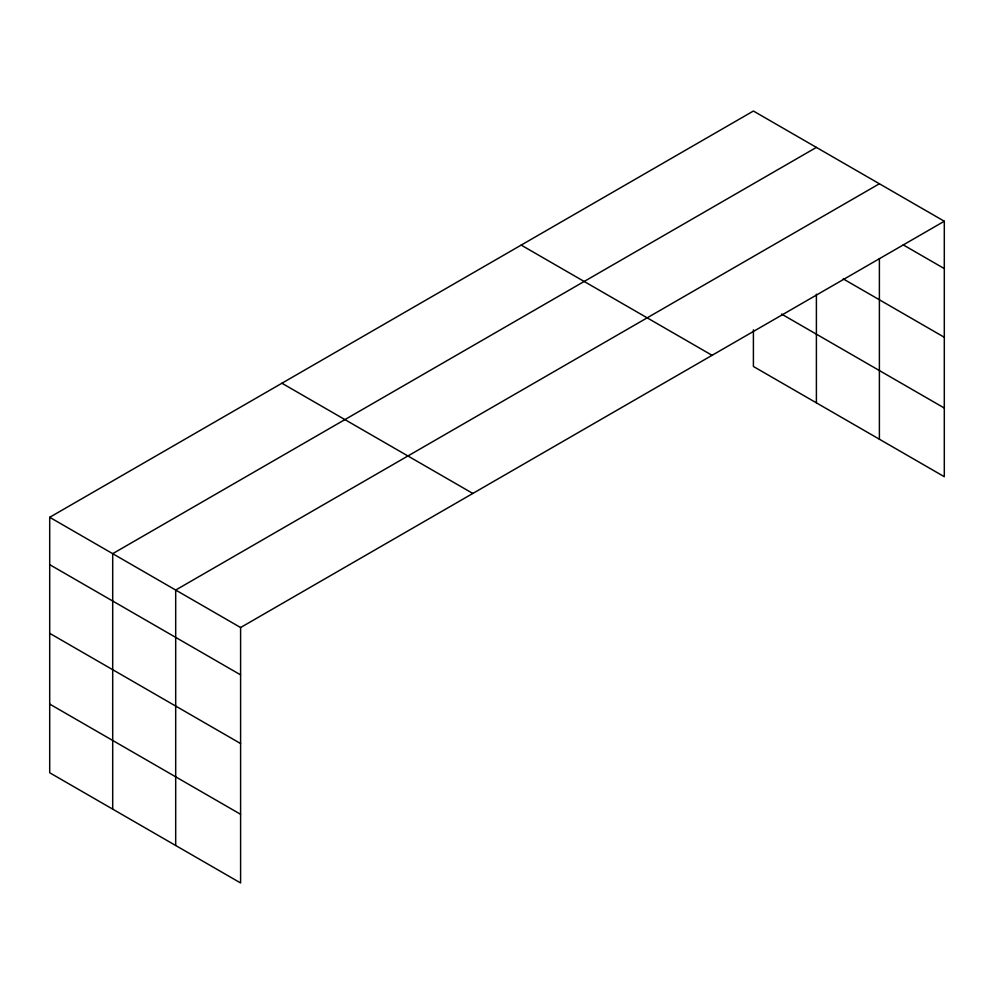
<?xml version="1.0" encoding="UTF-8"?>
<svg xmlns="http://www.w3.org/2000/svg" width="994" height="994" viewBox="0 0 994 994"><rect width="100%" height="100%" fill="white"/><g stroke="black" fill="none" stroke-linecap="round" stroke-linejoin="round"><path stroke-width="1.49" d="M944.3 221.24L753.402 111.03L49.7 517.302L49.7 772.76L240.598 882.97L240.598 627.525L944.3 221.24L944.3 476.698L753.402 366.475L753.402 329.859M879.392 258.589L879.392 439.224M816.397 147.398L112.695 553.67L112.695 809.128M879.392 183.766L175.69 590.051L175.69 845.496M903.235 244.884L944.3 268.591M843.21 278.892L944.3 337.264M781.545 314.054L944.3 408.025M521.179 245.096L712.077 355.318M281.923 383.237L472.821 493.446M49.7 517.302L240.598 627.525M49.7 564.654L240.598 674.864M49.7 633.327L240.598 743.537M49.7 704.087L240.598 814.297M816.397 294.187L816.397 402.856"/></g></svg>
